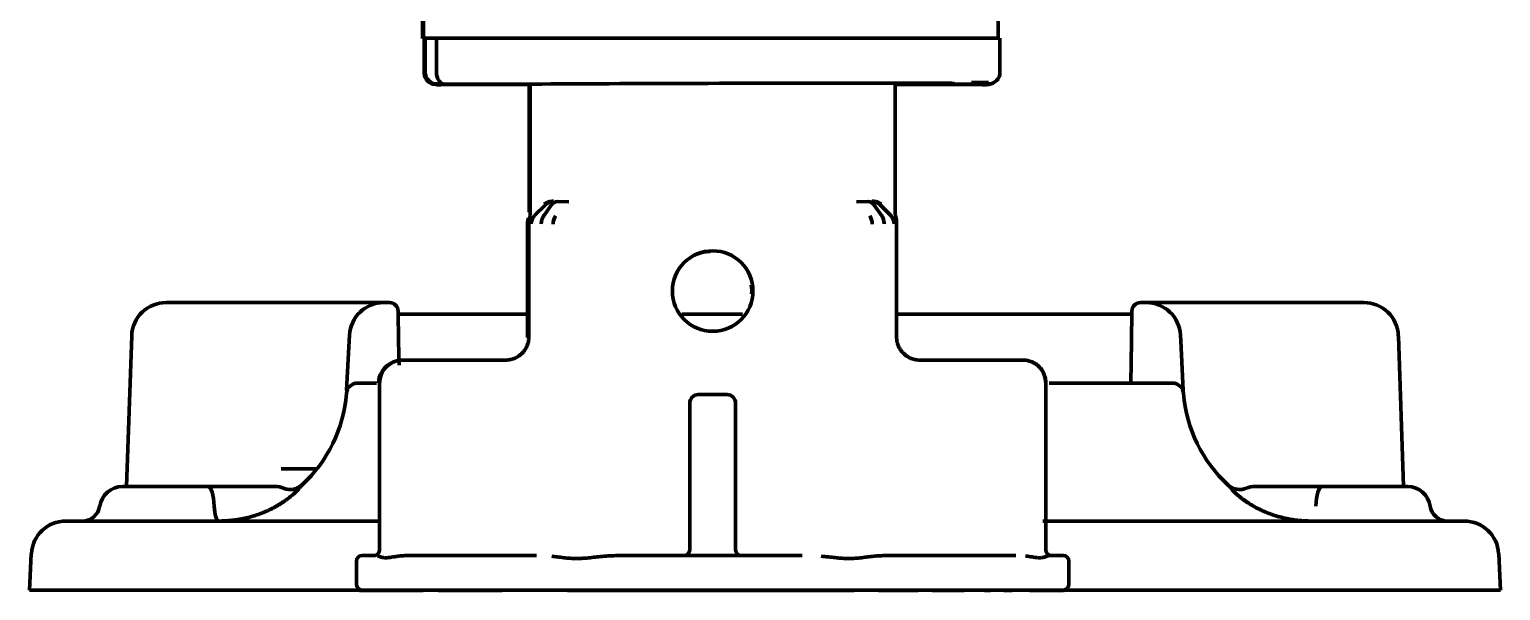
# Model space of a CAD drawing. Header units: inches. Extents: x -3022 to 7311, y 343 to 5680.
# Drawn here: x 7182.8 to 7310.8, y 2076.7 to 2125.5 of the extents above; entities that cross this region are included whole.
import ezdxf

# ---------------------------------------------------------------- set-up
doc = ezdxf.new("R2010")
doc.units = ezdxf.units.IN

msp = doc.modelspace()

# ---------------------------------------------------------------- linework, layer by layer
at = {"linetype": 'Continuous', "lineweight": 70}
for p, q in [((7217.07, 2255.29), (7217.07, 2124.79)), ((7216.97, 2202.3), (7216.97, 2124.74)), ((7267.07, 2201.22), (7267.07, 2124.79)), ((7217.22, 2124.74), (7216.97, 2124.74)), ((7218.87, 2124.79), (7217.07, 2124.79)), ((7217.12, 2121.75), (7217.12, 2124.74)), ((7217.22, 2121.8), (7217.22, 2124.79)), ((7218.18, 2124.79), (7218.18, 2121.79)), ((7218.18, 2124.79), (7218.18, 2121.79)), ((7265.27, 2124.79), (7218.87, 2124.79)), ((7267.07, 2124.79), (7265.27, 2124.79)), ((7267.22, 2124.79), (7267.07, 2124.79)), ((7267.22, 2121.94), (7267.22, 2124.79)), ((7267.22, 2121.94), (7267.22, 2121.8)), ((7218.56, 2120.74), (7218.79, 2120.74)), ((7218.66, 2120.79), (7218.89, 2120.79)), ((7226.35, 2120.74), (7218.79, 2120.74)), ((7226.35, 2120.74), (7218.79, 2120.74)), ((7227.37, 2120.79), (7218.89, 2120.79)), ((7227.37, 2120.79), (7218.89, 2120.79)), ((7226.25, 2120.74), (7226.25, 2109.66)), ((7226.35, 2120.79), (7226.35, 2109.71)), ((7258.1, 2109.71), (7258.1, 2120.88)), ((7265.56, 2120.79), (7258.1, 2120.79)), ((7265.56, 2120.79), (7258.1, 2120.79)), ((7265.46, 2120.74), (7258.1, 2120.74)), ((7265.46, 2120.74), (7258.1, 2120.74)), ((7265.46, 2120.74), (7265.69, 2120.74)), ((7265.56, 2120.79), (7265.79, 2120.79)), ((7227.67, 2110.29), (7226.73, 2109.35)), ((7228.18, 2110.27), (7227.52, 2109.33)), ((7228.68, 2110.57), (7229.72, 2110.55)), ((7254.73, 2110.55), (7255.77, 2110.57)), ((7256.26, 2110.27), (7256.93, 2109.33)), ((7256.78, 2110.29), (7257.72, 2109.35)), ((7226.12, 2098.74), (7226.12, 2108.8)), ((7226.22, 2098.79), (7226.22, 2108.85)), ((7227.52, 2109.33), (7227.52, 2109.33)), ((7256.93, 2109.33), (7256.93, 2109.33)), ((7258.22, 2098.79), (7258.22, 2108.85)), ((7194.67, 2101.79), (7200.17, 2101.79)), ((7200.17, 2101.79), (7207.62, 2101.79)), ((7207.62, 2101.79), (7213.62, 2101.79)), ((7213.62, 2101.79), (7214.07, 2101.79)), ((7214.07, 2101.79), (7214.1, 2101.79)), ((7279.48, 2101.79), (7279.45, 2101.79)), ((7279.48, 2101.79), (7279.93, 2101.79)), ((7279.93, 2101.79), (7285.92, 2101.79)), ((7285.92, 2101.79), (7293.38, 2101.79)), ((7293.38, 2101.79), (7298.88, 2101.79)), ((7214.85, 2101.05), (7214.9, 2098.42)), ((7226.12, 2100.79), (7214.86, 2100.79)), ((7244.82, 2100.79), (7239.55, 2100.79)), ((7278.69, 2100.79), (7258.22, 2100.79)), ((7278.65, 2098.42), (7278.7, 2101.05)), ((7191.67, 2098.9), (7191.22, 2085.79)), ((7210.37, 2094.16), (7210.6, 2098.45)), ((7210.6, 2098.45), (7210.63, 2098.95)), ((7214.9, 2098.42), (7214.93, 2096.34)), ((7278.59, 2094.79), (7278.65, 2098.42)), ((7282.92, 2098.95), (7282.95, 2098.45)), ((7282.95, 2098.45), (7283.17, 2094.16)), ((7302.33, 2085.79), (7301.88, 2098.9)), ((7224.22, 2096.79), (7215.24, 2096.79)), ((7269.21, 2096.79), (7260.22, 2096.79)), ((7212.96, 2094.79), (7211.35, 2094.79)), ((7213.24, 2094.79), (7213.24, 2080.29)), ((7271.21, 2094.79), (7271.21, 2080.29)), ((7282.2, 2094.79), (7271.51, 2094.79)), ((7240.22, 2093.04), (7240.22, 2080.29)), ((7243.47, 2093.79), (7240.97, 2093.79)), ((7244.22, 2080.29), (7244.22, 2093.04)), ((7206.77, 2087.34), (7204.67, 2087.34)), ((7207.8, 2087.34), (7206.77, 2087.34)), ((7190.87, 2085.79), (7198.33, 2085.79)), ((7302.68, 2085.79), (7295.22, 2085.79)), ((7213.14, 2082.79), (7185.94, 2082.79)), ((7307.61, 2082.79), (7270.94, 2082.79)), ((7182.77, 2076.79), (7182.94, 2079.95)), ((7211.22, 2079.29), (7211.22, 2077.29)), ((7211.72, 2079.79), (7212.88, 2079.79)), ((7215.86, 2079.79), (7226.89, 2079.79)), ((7234.43, 2079.79), (7240.45, 2079.79)), ((7241.32, 2079.79), (7243.12, 2079.79)), ((7244, 2079.79), (7250.02, 2079.79)), ((7257.56, 2079.79), (7268.59, 2079.79)), ((7272.72, 2079.79), (7271.57, 2079.79)), ((7273.22, 2077.29), (7273.22, 2079.29)), ((7310.77, 2076.79), (7310.61, 2079.95)), ((7182.77, 2076.79), (7211.63, 2076.79)), ((7217.03, 2076.74), (7211.62, 2076.74)), ((7272.72, 2076.79), (7211.72, 2076.79)), ((7223.91, 2076.74), (7218.34, 2076.74)), ((7254.52, 2076.74), (7229.59, 2076.74)), ((7260.11, 2076.74), (7256.66, 2076.74)), ((7264.11, 2076.74), (7261.33, 2076.74)), ((7266.39, 2076.74), (7265.86, 2076.74)), ((7268.28, 2076.74), (7267.54, 2076.74)), ((7272.62, 2076.74), (7269.79, 2076.74)), ((7272.84, 2076.79), (7310.77, 2076.79))]:
    msp.add_line(p, q, dxfattribs=at)
msp.add_circle((7242.22, 2102.79), 3.5, dxfattribs=at)
for centre, radius, start, end in [((7242.12, 2102.74), 3.5, 92.0362, 115.6444), ((7242.12, 2102.74), 3.5, 356.5294, 9.5962), ((7194.67, 2098.79), 3, 90, 178), ((7213.62, 2098.79), 3, 90, 177), ((7214.1, 2101.04), 0.75, 1, 90), ((7279.45, 2101.04), 0.75, 90, 179), ((7279.93, 2098.79), 3, 3, 90), ((7298.88, 2098.79), 3, 2, 90), ((7211.35, 2093.79), 1, 90, 175.5883), ((7282.2, 2093.79), 1, 4.4117, 90), ((7198.39, 2094.79), 12, 312.3399, 355.5883), ((7240.97, 2093.04), 0.75, 90, 180), ((7243.47, 2093.04), 0.75, 0, 90), ((7295.16, 2094.79), 12, 184.4117, 227.6601), ((7190.87, 2083.79), 2, 90, 171.7868), ((7302.68, 2083.79), 2, 8.2132, 90), ((7187.4, 2084.29), 1.5, 270, 351.7868), ((7306.14, 2084.29), 1.5, 188.2132, 270), ((7185.94, 2079.79), 3, 90, 177), ((7307.61, 2079.79), 3, 3, 90), ((7239.72, 2080.29), 0.5, 270, 360), ((7244.72, 2080.29), 0.5, 180, 270), ((7211.72, 2079.29), 0.5, 90, 180), ((7272.72, 2079.29), 0.5, 0, 90), ((7211.72, 2077.29), 0.5, 180, 270), ((7211.62, 2077.24), 0.5, 244.1573, 270), ((7272.62, 2077.24), 0.5, 270, 295.8427), ((7272.72, 2077.29), 0.5, 270, 0)]:
    msp.add_arc(centre, radius, start, end, dxfattribs=at)
for centre, major_axis, ratio, start_param, end_param in [((7218.12, 2121.75), (-1, 0), 0.999995, 0, 1.567711), ((7218.22, 2121.8), (-1, 0), 0.999995, 0, 1.567711), ((7218.89, 2121.79), (0, 1), 0.707107, 1.570796, 3.141593), ((7218.89, 2121.79), (0, 1), 0.707107, 1.570796, 3.141593), ((7266.22, 2121.8), (-1, 0), 0.999995, 1.573882, 3.141593), ((7219.62, 2120.74), (-1.5, 0), 0.003085, 0.00001, 0.785408), ((7219.72, 2120.79), (-1.5, 0), 0.003085, 0.00001, 0.785408), ((7218.79, 2121.74), (0, 1), 0.707107, 2.817591, 3.141593), ((7218.79, 2121.74), (0, 1), 0.707107, 2.817591, 3.141593), ((7242.22, 2120.79), (21, 0.06), 0.003085, 5.569494, 8.63937), ((7242.12, 2120.74), (21, 0.06), 0.003085, 5.569494, 6.491284), ((7264.73, 2120.93), (1.5, 0), 0.003085, 6.283176, 7.853972), ((7264.63, 2120.74), (1.5, 0), 0.003085, 5.497778, 6.283176), ((7264.73, 2120.79), (1.5, 0), 0.003085, 5.497778, 6.283176), ((7266.12, 2121.75), (-1, 0), 0.999995, 1.573882, 2.090393), ((7228.37, 2109.58), (-0.707, -0.707), 0.999695, 3.927142, 4.71239), ((7228.02, 2108.63), (-0.017, -1), 0.707053, 3.945502, 4.724738), ((7229.05, 2108.61), (-0.01, -1), 0.707088, 3.940402, 4.719667), ((7255.4, 2108.61), (0.01, -1), 0.707088, 1.563519, 2.342782), ((7256.43, 2108.63), (0.017, -1), 0.707053, 1.558447, 2.337683), ((7257.01, 2108.64), (0.508, -0.861), 0.999795, 1.037568, 1.82282), ((7215.24, 2094.79), (1.41, 1.41), 0.999695, 0.78555, 2.356042), ((7269.21, 2094.79), (-1.41, 1.41), 0.999695, 3.927143, 5.497635), ((7215.14, 2094.74), (1.41, 1.41), 0.999695, 1.370313, 2.330252), ((7198.33, 2083.79), (0, -2), 0.263465, 1.714146, 3.141593), ((7204.14, 2083.79), (0, -2), 1, 2.752772, 3.14159), ((7289.41, 2083.79), (0, 2), 1, 0, 0.388814), ((7295.22, 2083.79), (0, -2), 0.263455, 3.141593, 4.569043), ((7199.24, 2084.29), (0, 1.5), 0.263454, 1.714404, 3.141591), ((7212.74, 2080.29), (0, -0.5), 0.999848, 0, 1.570796), ((7212.74, 2080.29), (0, 0.5), 0.999848, 3.141593, 4.712389), ((7271.71, 2080.29), (0, -0.5), 0.999848, 4.712389, 6.283185)]:
    msp.add_ellipse(centre, major_axis=major_axis, ratio=ratio, start_param=start_param, end_param=end_param, dxfattribs=at)
for points, knots in [([(7226.27, 2109.14), (7226.29, 2109.23), (7226.31, 2109.32), (7226.34, 2109.47), (7226.34, 2109.54), (7226.35, 2109.63), (7226.35, 2109.66), (7226.35, 2109.68), (7226.35, 2109.69), (7226.35, 2109.7), (7226.35, 2109.7), (7226.35, 2109.71)], [0, 0, 0, 0, 0.5, 0.5, 0.75, 0.875, 0.9375, 0.9375, 0.96875, 0.96875, 1, 1, 1, 1]), ([(7228.36, 2110.6), (7228.28, 2110.6), (7228.21, 2110.6), (7228.06, 2110.58), (7228, 2110.56), (7227.9, 2110.53), (7227.87, 2110.52), (7227.81, 2110.5), (7227.78, 2110.48), (7227.73, 2110.45), (7227.7, 2110.44), (7227.65, 2110.4), (7227.62, 2110.38), (7227.59, 2110.36)], [0, 0, 0, 0, 0.25, 0.25, 0.5, 0.5, 0.625, 0.625, 0.75, 0.75, 0.875, 0.875, 1, 1, 1, 1]), ([(7228.18, 2110.27), (7228.22, 2110.32), (7228.25, 2110.36), (7228.3, 2110.41), (7228.31, 2110.42), (7228.33, 2110.43), (7228.34, 2110.44), (7228.37, 2110.46), (7228.39, 2110.48), (7228.46, 2110.52), (7228.5, 2110.53), (7228.56, 2110.55), (7228.57, 2110.56), (7228.59, 2110.56), (7228.59, 2110.56), (7228.59, 2110.56), (7228.6, 2110.56), (7228.61, 2110.56), (7228.64, 2110.57), (7228.66, 2110.57), (7228.68, 2110.57)], [0, 0, 0, 0, 0.25, 0.25, 0.3125, 0.3125, 0.375, 0.375, 0.5, 0.5, 0.75, 0.75, 0.8125, 0.828125, 0.828125, 0.84375, 0.84375, 0.875, 0.875, 1, 1, 1, 1]), ([(7256.26, 2110.27), (7256.23, 2110.32), (7256.19, 2110.36), (7256.14, 2110.41), (7256.12, 2110.43), (7256.09, 2110.46), (7256.08, 2110.46), (7256.06, 2110.48), (7256.04, 2110.48), (7255.99, 2110.52), (7255.95, 2110.53), (7255.89, 2110.55), (7255.88, 2110.56), (7255.86, 2110.56), (7255.86, 2110.56), (7255.85, 2110.56), (7255.85, 2110.56), (7255.84, 2110.56), (7255.81, 2110.57), (7255.79, 2110.57), (7255.77, 2110.57)], [0, 0, 0, 0, 0.25, 0.25, 0.375, 0.375, 0.4375, 0.4375, 0.5, 0.5, 0.75, 0.75, 0.8125, 0.828125, 0.828125, 0.84375, 0.84375, 0.875, 0.875, 1, 1, 1, 1]), ([(7256.78, 2110.29), (7256.73, 2110.34), (7256.63, 2110.42), (7256.52, 2110.48), (7256.4, 2110.53), (7256.33, 2110.55), (7256.25, 2110.57), (7256.23, 2110.57), (7256.2, 2110.57), (7256.19, 2110.58), (7256.18, 2110.58), (7256.14, 2110.58), (7256.11, 2110.58), (7256.07, 2110.58)], [0, 0, 0, 0, 0.25, 0.5, 0.5, 0.75, 0.75, 0.8125, 0.84375, 0.84375, 0.875, 0.875, 1, 1, 1, 1]), ([(7256.85, 2110.36), (7256.8, 2110.4), (7256.75, 2110.44), (7256.64, 2110.5), (7256.58, 2110.52), (7256.45, 2110.56), (7256.38, 2110.58), (7256.24, 2110.6), (7256.17, 2110.6), (7256.09, 2110.6)], [0, 0, 0, 0, 0.25, 0.25, 0.5, 0.5, 0.75, 0.75, 1, 1, 1, 1]), ([(7258.18, 2109.14), (7258.15, 2109.23), (7258.13, 2109.32), (7258.11, 2109.47), (7258.11, 2109.54), (7258.1, 2109.63), (7258.1, 2109.66), (7258.1, 2109.68), (7258.1, 2109.69), (7258.1, 2109.7), (7258.1, 2109.7), (7258.1, 2109.71)], [0, 0, 0, 0, 0.5, 0.5, 0.75, 0.875, 0.9375, 0.9375, 0.96875, 0.96875, 1, 1, 1, 1]), ([(7226.17, 2109.09), (7226.17, 2109.09), (7226.17, 2109.09), (7226.16, 2109.06), (7226.15, 2109.02), (7226.13, 2108.95), (7226.13, 2108.87), (7226.12, 2108.83), (7226.12, 2108.8)], [0, 0, 0, 0, 0.000031, 0.000031, 0.250024, 0.500016, 0.750008, 1, 1, 1, 1]), ([(7226.27, 2109.14), (7226.27, 2109.14), (7226.27, 2109.14), (7226.26, 2109.11), (7226.25, 2109.07), (7226.23, 2109), (7226.23, 2108.92), (7226.22, 2108.88), (7226.22, 2108.85)], [0, 0, 0, 0, 0.000031, 0.000031, 0.250024, 0.500016, 0.750008, 1, 1, 1, 1]), ([(7226.73, 2109.35), (7226.68, 2109.3), (7226.64, 2109.25), (7226.57, 2109.14), (7226.53, 2109.08), (7226.48, 2108.96), (7226.47, 2108.9), (7226.44, 2108.77), (7226.43, 2108.71), (7226.43, 2108.64)], [0, 0, 0, 0, 0.25, 0.25, 0.5, 0.5, 0.75, 0.75, 1, 1, 1, 1]), ([(7228.55, 2109.31), (7228.55, 2109.31), (7228.55, 2109.31), (7228.54, 2109.29), (7228.5, 2109.24), (7228.46, 2109.16), (7228.43, 2109.08), (7228.4, 2108.99), (7228.37, 2108.9), (7228.36, 2108.8), (7228.35, 2108.71), (7228.34, 2108.64), (7228.34, 2108.61)], [0, 0, 0, 0, 0.00004, 0.00004, 0.125035, 0.25003, 0.375025, 0.50002, 0.625015, 0.75001, 0.875005, 1, 1, 1, 1]), ([(7255.9, 2109.31), (7255.9, 2109.31), (7255.9, 2109.31), (7255.91, 2109.29), (7255.94, 2109.24), (7255.98, 2109.16), (7256.02, 2109.08), (7256.05, 2108.99), (7256.07, 2108.9), (7256.09, 2108.8), (7256.1, 2108.71), (7256.1, 2108.64), (7256.1, 2108.61)], [0, 0, 0, 0, 0.000028, 0.000028, 0.125025, 0.250021, 0.375018, 0.500014, 0.625011, 0.750007, 0.875004, 1, 1, 1, 1]), ([(7257.72, 2109.35), (7257.77, 2109.3), (7257.81, 2109.25), (7257.86, 2109.17), (7257.88, 2109.14), (7257.91, 2109.08), (7257.93, 2109.05), (7257.96, 2108.96), (7257.98, 2108.9), (7258, 2108.81), (7258.01, 2108.77), (7258.01, 2108.73), (7258.01, 2108.72), (7258.01, 2108.71), (7258.01, 2108.7), (7258.01, 2108.67), (7258.01, 2108.66), (7258.01, 2108.64)], [0, 0, 0, 0, 0.25, 0.25, 0.375, 0.375, 0.5, 0.5, 0.75, 0.75, 0.875, 0.875, 0.90625, 0.90625, 0.9375, 0.9375, 1, 1, 1, 1]), ([(7258.18, 2109.14), (7258.18, 2109.14), (7258.18, 2109.14), (7258.19, 2109.11), (7258.2, 2109.07), (7258.21, 2109), (7258.22, 2108.92), (7258.22, 2108.88), (7258.22, 2108.85)], [0, 0, 0, 0, 0.000031, 0.000031, 0.250024, 0.500016, 0.750008, 1, 1, 1, 1]), ([(7213.24, 2094.79), (7213.24, 2094.81), (7213.24, 2094.82), (7213.24, 2094.86), (7213.24, 2094.87), (7213.24, 2094.92), (7213.24, 2094.96), (7213.25, 2095.05), (7213.27, 2095.18), (7213.31, 2095.31), (7213.33, 2095.4), (7213.34, 2095.43), (7213.37, 2095.5), (7213.38, 2095.53), (7213.44, 2095.68), (7213.5, 2095.79), (7213.61, 2095.96), (7213.65, 2096.01), (7213.71, 2096.08), (7213.73, 2096.11), (7213.78, 2096.16), (7213.8, 2096.18), (7213.92, 2096.3), (7214.02, 2096.38), (7214.15, 2096.47), (7214.18, 2096.49), (7214.22, 2096.51), (7214.24, 2096.52), (7214.27, 2096.54), (7214.34, 2096.58), (7214.41, 2096.61), (7214.59, 2096.69), (7214.72, 2096.73), (7214.88, 2096.76), (7214.91, 2096.77), (7214.98, 2096.77), (7215.01, 2096.78), (7215.11, 2096.79), (7215.17, 2096.79), (7215.24, 2096.79)], [0, 0, 0, 0, 0.015625, 0.015625, 0.03125, 0.03125, 0.0625, 0.0625, 0.125, 0.1875, 0.1875, 0.21875, 0.21875, 0.25, 0.25, 0.375, 0.375, 0.4375, 0.4375, 0.46875, 0.46875, 0.5, 0.5, 0.625, 0.625, 0.65625, 0.65625, 0.671875, 0.671875, 0.6875, 0.75, 0.75, 0.875, 0.875, 0.90625, 0.90625, 0.9375, 0.9375, 1, 1, 1, 1]), ([(7271.21, 2094.79), (7271.21, 2094.81), (7271.21, 2094.82), (7271.21, 2094.86), (7271.21, 2094.87), (7271.21, 2094.92), (7271.2, 2094.96), (7271.19, 2095.05), (7271.17, 2095.18), (7271.14, 2095.31), (7271.11, 2095.4), (7271.1, 2095.43), (7271.08, 2095.5), (7271.07, 2095.53), (7271.01, 2095.68), (7270.95, 2095.79), (7270.84, 2095.96), (7270.8, 2096.01), (7270.74, 2096.08), (7270.71, 2096.11), (7270.67, 2096.16), (7270.65, 2096.18), (7270.53, 2096.3), (7270.43, 2096.38), (7270.3, 2096.47), (7270.27, 2096.49), (7270.23, 2096.51), (7270.21, 2096.52), (7270.18, 2096.54), (7270.11, 2096.58), (7270.04, 2096.61), (7269.86, 2096.69), (7269.73, 2096.73), (7269.57, 2096.76), (7269.54, 2096.77), (7269.47, 2096.77), (7269.44, 2096.78), (7269.34, 2096.79), (7269.28, 2096.79), (7269.21, 2096.79)], [0, 0, 0, 0, 0.015625, 0.015625, 0.03125, 0.03125, 0.0625, 0.0625, 0.125, 0.1875, 0.1875, 0.21875, 0.21875, 0.25, 0.25, 0.375, 0.375, 0.4375, 0.4375, 0.46875, 0.46875, 0.5, 0.5, 0.625, 0.625, 0.65625, 0.65625, 0.671875, 0.671875, 0.6875, 0.75, 0.75, 0.875, 0.875, 0.90625, 0.90625, 0.9375, 0.9375, 1, 1, 1, 1]), ([(7202.55, 2085.79), (7202.22, 2085.79), (7201.89, 2085.79), (7201.39, 2085.79), (7201.23, 2085.79), (7200.89, 2085.79), (7200.72, 2085.79), (7200.37, 2085.79), (7200.19, 2085.79), (7199.93, 2085.79), (7199.84, 2085.79), (7199.66, 2085.79), (7199.56, 2085.79), (7199.29, 2085.79), (7199.1, 2085.79), (7198.72, 2085.79), (7198.53, 2085.79), (7198.33, 2085.79)], [0, 0, 0, 0, 0.25, 0.25, 0.375, 0.375, 0.5, 0.5, 0.625, 0.625, 0.6875, 0.6875, 0.75, 0.75, 0.875, 0.875, 1, 1, 1, 1]), ([(7204.14, 2085.79), (7204.14, 2085.79), (7204.13, 2085.79), (7204.09, 2085.79), (7204.07, 2085.79), (7204.01, 2085.79), (7203.96, 2085.79), (7203.89, 2085.79), (7203.86, 2085.79), (7203.82, 2085.79), (7203.81, 2085.79), (7203.77, 2085.79), (7203.76, 2085.79), (7203.68, 2085.79), (7203.6, 2085.79), (7203.44, 2085.79), (7203.35, 2085.79), (7203.22, 2085.79), (7203.2, 2085.79), (7203.14, 2085.79), (7203.12, 2085.79), (7203.04, 2085.79), (7202.98, 2085.79), (7202.81, 2085.79), (7202.68, 2085.79), (7202.55, 2085.79)], [0, 0, 0, 0, 0.120168, 0.120168, 0.245859, 0.245859, 0.371549, 0.371549, 0.434394, 0.434394, 0.465816, 0.465816, 0.497239, 0.497239, 0.622929, 0.622929, 0.74862, 0.74862, 0.780042, 0.780042, 0.811465, 0.811465, 0.87431, 0.87431, 1, 1, 1, 1]), ([(7204.99, 2084.54), (7204.99, 2084.54), (7205.01, 2084.55), (7205.03, 2084.57), (7205.05, 2084.58), (7205.07, 2084.6), (7205.09, 2084.61), (7205.12, 2084.63), (7205.14, 2084.64), (7205.16, 2084.66), (7205.18, 2084.67), (7205.2, 2084.69), (7205.22, 2084.7), (7205.24, 2084.72), (7205.26, 2084.73), (7205.28, 2084.75), (7205.3, 2084.76), (7205.32, 2084.78), (7205.34, 2084.79), (7205.36, 2084.81), (7205.38, 2084.82), (7205.4, 2084.84), (7205.42, 2084.85), (7205.43, 2084.87), (7205.45, 2084.88), (7205.47, 2084.9), (7205.49, 2084.92), (7205.51, 2084.93), (7205.53, 2084.95), (7205.54, 2084.96), (7205.56, 2084.97), (7205.58, 2084.99), (7205.6, 2085), (7205.61, 2085.02), (7205.63, 2085.03), (7205.65, 2085.05), (7205.71, 2085.1), (7205.81, 2085.19), (7205.93, 2085.31), (7206.03, 2085.41), (7206.13, 2085.51), (7206.22, 2085.6), (7206.29, 2085.69), (7206.35, 2085.76), (7206.38, 2085.8), (7206.4, 2085.82), (7206.41, 2085.84), (7206.42, 2085.85), (7206.43, 2085.86), (7206.44, 2085.87), (7206.44, 2085.88), (7206.45, 2085.89), (7206.45, 2085.9), (7206.46, 2085.9), (7206.46, 2085.91), (7206.47, 2085.91), (7206.47, 2085.92), (7206.47, 2085.92), (7206.47, 2085.92), (7206.47, 2085.92), (7206.47, 2085.92), (7206.47, 2085.92)], [0, 0, 0, 0, 0.005981, 0.011979, 0.017993, 0.024024, 0.030072, 0.036136, 0.042216, 0.048312, 0.054424, 0.060552, 0.066696, 0.072855, 0.07903, 0.085221, 0.091427, 0.097648, 0.103885, 0.110137, 0.116404, 0.122686, 0.128984, 0.135296, 0.141623, 0.147964, 0.154321, 0.160692, 0.167078, 0.173478, 0.179893, 0.186322, 0.192766, 0.199223, 0.205695, 0.212182, 0.218682, 0.277307, 0.334296, 0.389687, 0.443531, 0.513013, 0.578894, 0.641314, 0.700366, 0.720227, 0.739948, 0.759533, 0.778983, 0.798302, 0.817491, 0.83655, 0.855481, 0.874285, 0.892964, 0.911522, 0.92996, 0.94828, 0.966483, 0.984571, 1, 1, 1, 1]), ([(7287.07, 2085.92), (7287.13, 2085.87), (7287.19, 2085.83), (7287.31, 2085.74), (7287.38, 2085.71), (7287.51, 2085.64), (7287.58, 2085.62), (7287.72, 2085.57), (7287.79, 2085.56), (7287.93, 2085.54), (7288.01, 2085.53), (7288.15, 2085.53), (7288.21, 2085.53), (7288.35, 2085.55), (7288.41, 2085.57), (7288.54, 2085.6), (7288.6, 2085.62), (7288.65, 2085.64)], [0, 0, 0, 0, 0.125, 0.125, 0.25, 0.25, 0.375, 0.375, 0.5, 0.5, 0.625, 0.625, 0.75, 0.75, 0.875, 0.875, 1, 1, 1, 1]), ([(7287.07, 2085.92), (7287.08, 2085.92), (7287.08, 2085.92), (7287.08, 2085.92), (7287.08, 2085.92), (7287.08, 2085.92), (7287.08, 2085.92), (7287.08, 2085.91), (7287.08, 2085.91), (7287.08, 2085.91), (7287.09, 2085.91), (7287.09, 2085.91), (7287.09, 2085.9), (7287.09, 2085.9), (7287.09, 2085.9), (7287.1, 2085.89), (7287.11, 2085.88), (7287.12, 2085.86), (7287.14, 2085.83), (7287.17, 2085.8), (7287.2, 2085.76), (7287.26, 2085.69), (7287.33, 2085.6), (7287.42, 2085.51), (7287.51, 2085.41), (7287.62, 2085.31), (7287.74, 2085.19), (7287.84, 2085.1), (7287.92, 2085.03), (7287.95, 2085), (7287.99, 2084.97), (7288.03, 2084.94), (7288.06, 2084.91), (7288.1, 2084.88), (7288.14, 2084.85), (7288.18, 2084.82), (7288.22, 2084.79), (7288.26, 2084.75), (7288.3, 2084.72), (7288.34, 2084.69), (7288.39, 2084.66), (7288.43, 2084.63), (7288.47, 2084.6), (7288.52, 2084.57), (7288.55, 2084.55), (7288.56, 2084.54)], [0, 0, 0, 0, 0.029105, 0.038847, 0.048609, 0.058391, 0.068194, 0.078018, 0.087864, 0.09773, 0.107619, 0.117529, 0.127462, 0.137417, 0.147396, 0.157398, 0.192275, 0.227923, 0.264352, 0.301579, 0.36045, 0.422688, 0.488383, 0.557676, 0.611378, 0.666619, 0.723453, 0.781915, 0.795247, 0.808519, 0.821731, 0.834881, 0.84797, 0.860996, 0.87396, 0.886861, 0.899697, 0.912469, 0.925176, 0.937816, 0.95039, 0.962897, 0.975334, 0.987703, 1, 1, 1, 1]), ([(7291, 2085.79), (7290.96, 2085.79), (7290.93, 2085.79), (7290.87, 2085.79), (7290.77, 2085.79), (7290.69, 2085.79), (7290.51, 2085.79), (7290.41, 2085.79), (7290.26, 2085.79), (7290.21, 2085.79), (7290.14, 2085.79), (7290.12, 2085.79), (7290.07, 2085.79), (7289.97, 2085.79), (7289.87, 2085.79), (7289.77, 2085.79), (7289.74, 2085.79), (7289.7, 2085.79), (7289.69, 2085.79), (7289.66, 2085.79), (7289.65, 2085.79), (7289.58, 2085.79), (7289.54, 2085.79), (7289.48, 2085.79), (7289.45, 2085.79), (7289.42, 2085.79), (7289.41, 2085.79), (7289.41, 2085.79)], [0, 0, 0, 0, 0.031409, 0.031409, 0.062818, 0.125636, 0.125636, 0.251273, 0.251273, 0.314091, 0.314091, 0.3455, 0.3455, 0.376909, 0.502546, 0.502546, 0.565364, 0.565364, 0.596773, 0.596773, 0.628182, 0.628182, 0.753819, 0.753819, 0.879455, 0.879455, 1, 1, 1, 1]), ([(7295.22, 2085.79), (7295.02, 2085.79), (7294.83, 2085.79), (7294.54, 2085.79), (7294.45, 2085.79), (7294.26, 2085.79), (7294.17, 2085.79), (7293.71, 2085.79), (7293.35, 2085.79), (7292.92, 2085.79), (7292.83, 2085.79), (7292.66, 2085.79), (7292.58, 2085.79), (7292.32, 2085.79), (7292.15, 2085.79), (7291.66, 2085.79), (7291.33, 2085.79), (7291, 2085.79)], [0, 0, 0, 0, 0.125, 0.125, 0.1875, 0.1875, 0.25, 0.25, 0.5, 0.5, 0.5625, 0.5625, 0.625, 0.625, 0.75, 0.75, 1, 1, 1, 1]), ([(7199.24, 2082.79), (7199.26, 2082.79), (7199.29, 2082.79), (7199.33, 2082.79), (7199.37, 2082.79), (7199.42, 2082.79), (7199.46, 2082.79), (7199.5, 2082.79), (7199.55, 2082.8), (7199.59, 2082.8), (7199.64, 2082.8), (7199.68, 2082.8), (7199.72, 2082.8), (7199.77, 2082.8), (7199.81, 2082.81), (7199.85, 2082.81), (7199.9, 2082.81), (7199.94, 2082.81), (7199.98, 2082.82), (7200.03, 2082.82), (7200.07, 2082.82), (7200.12, 2082.83), (7200.16, 2082.83), (7200.2, 2082.83), (7200.25, 2082.84), (7200.29, 2082.84), (7200.33, 2082.85), (7200.38, 2082.85), (7200.42, 2082.85), (7200.46, 2082.86), (7200.51, 2082.86), (7200.55, 2082.87), (7200.59, 2082.87), (7200.63, 2082.88), (7200.68, 2082.89), (7200.72, 2082.89), (7200.76, 2082.9), (7200.81, 2082.9), (7200.85, 2082.91), (7200.89, 2082.92), (7200.93, 2082.92), (7200.98, 2082.93), (7201.02, 2082.94), (7201.06, 2082.94), (7201.1, 2082.95), (7201.15, 2082.96), (7201.19, 2082.97), (7201.23, 2082.97), (7201.27, 2082.98), (7201.32, 2082.99), (7201.36, 2083), (7201.4, 2083.01), (7201.44, 2083.02), (7201.48, 2083.03), (7201.53, 2083.03), (7201.57, 2083.04), (7201.61, 2083.05), (7201.65, 2083.06), (7201.69, 2083.07), (7201.73, 2083.08), (7201.77, 2083.09), (7201.82, 2083.1), (7201.86, 2083.11), (7201.9, 2083.12), (7201.94, 2083.13), (7201.98, 2083.15), (7202.02, 2083.16), (7202.06, 2083.17), (7202.1, 2083.18), (7202.14, 2083.19), (7202.18, 2083.2), (7202.22, 2083.21), (7202.26, 2083.23), (7202.3, 2083.24), (7202.34, 2083.25), (7202.38, 2083.26), (7202.44, 2083.28), (7202.5, 2083.3), (7202.58, 2083.33), (7202.66, 2083.35), (7202.74, 2083.38), (7202.81, 2083.41), (7202.89, 2083.44), (7202.97, 2083.47), (7203.04, 2083.5), (7203.12, 2083.53), (7203.2, 2083.56), (7203.27, 2083.59), (7203.35, 2083.62), (7203.42, 2083.66), (7203.5, 2083.69), (7203.58, 2083.72), (7203.65, 2083.76), (7203.72, 2083.8), (7203.8, 2083.83), (7203.87, 2083.87), (7203.94, 2083.91), (7204.02, 2083.94), (7204.09, 2083.98), (7204.16, 2084.02), (7204.23, 2084.06), (7204.3, 2084.1), (7204.37, 2084.14), (7204.44, 2084.19), (7204.51, 2084.23), (7204.58, 2084.27), (7204.65, 2084.31), (7204.72, 2084.36), (7204.79, 2084.4), (7204.86, 2084.45), (7204.92, 2084.49), (7204.97, 2084.52), (7204.99, 2084.54)], [0, 0, 0, 0, 0.006366, 0.012739, 0.019119, 0.025506, 0.031899, 0.0383, 0.044708, 0.051122, 0.057542, 0.06397, 0.070404, 0.076844, 0.083291, 0.089744, 0.096204, 0.10267, 0.109142, 0.115621, 0.122106, 0.128598, 0.135096, 0.1416, 0.14811, 0.154627, 0.16115, 0.167679, 0.174215, 0.180756, 0.187304, 0.193857, 0.200417, 0.206983, 0.213555, 0.220133, 0.226717, 0.233307, 0.239902, 0.246504, 0.253112, 0.259725, 0.266344, 0.272969, 0.2796, 0.286236, 0.292878, 0.299525, 0.306178, 0.312837, 0.319501, 0.326171, 0.332846, 0.339527, 0.346213, 0.352904, 0.359602, 0.366304, 0.373012, 0.379725, 0.386443, 0.393167, 0.399896, 0.40663, 0.413369, 0.420114, 0.426863, 0.433618, 0.440378, 0.447143, 0.453913, 0.460688, 0.467469, 0.474254, 0.481044, 0.487839, 0.494639, 0.508034, 0.521492, 0.535014, 0.5486, 0.562249, 0.575962, 0.589737, 0.603575, 0.617475, 0.631436, 0.64546, 0.659546, 0.673693, 0.687901, 0.70217, 0.7165, 0.73089, 0.74534, 0.75985, 0.774421, 0.78905, 0.80374, 0.818488, 0.833295, 0.84816, 0.863085, 0.878067, 0.893108, 0.908207, 0.923363, 0.938576, 0.953847, 0.969175, 0.984559, 1, 1, 1, 1]), ([(7288.56, 2084.54), (7288.57, 2084.53), (7288.59, 2084.51), (7288.63, 2084.49), (7288.66, 2084.47), (7288.7, 2084.44), (7288.73, 2084.42), (7288.76, 2084.4), (7288.8, 2084.38), (7288.83, 2084.35), (7288.87, 2084.33), (7288.9, 2084.31), (7288.94, 2084.29), (7288.97, 2084.26), (7289.01, 2084.24), (7289.04, 2084.22), (7289.08, 2084.2), (7289.12, 2084.18), (7289.15, 2084.16), (7289.19, 2084.14), (7289.22, 2084.11), (7289.26, 2084.09), (7289.3, 2084.07), (7289.33, 2084.05), (7289.37, 2084.03), (7289.41, 2084.01), (7289.44, 2083.99), (7289.48, 2083.97), (7289.52, 2083.95), (7289.55, 2083.93), (7289.59, 2083.91), (7289.63, 2083.89), (7289.67, 2083.87), (7289.7, 2083.86), (7289.74, 2083.84), (7289.78, 2083.82), (7289.82, 2083.8), (7289.85, 2083.78), (7289.89, 2083.76), (7289.93, 2083.74), (7289.97, 2083.73), (7290.01, 2083.71), (7290.04, 2083.69), (7290.08, 2083.67), (7290.12, 2083.66), (7290.16, 2083.64), (7290.2, 2083.62), (7290.24, 2083.61), (7290.28, 2083.59), (7290.31, 2083.57), (7290.35, 2083.56), (7290.39, 2083.54), (7290.43, 2083.52), (7290.47, 2083.51), (7290.51, 2083.49), (7290.55, 2083.48), (7290.59, 2083.46), (7290.63, 2083.45), (7290.67, 2083.43), (7290.71, 2083.42), (7290.75, 2083.4), (7290.79, 2083.39), (7290.83, 2083.38), (7290.86, 2083.36), (7290.9, 2083.35), (7290.94, 2083.33), (7290.98, 2083.32), (7291.13, 2083.27), (7291.39, 2083.19), (7291.76, 2083.09), (7292.14, 2083.01), (7292.42, 2082.95), (7292.61, 2082.92), (7292.7, 2082.91), (7292.78, 2082.9), (7292.87, 2082.89), (7292.96, 2082.87), (7293.05, 2082.86), (7293.14, 2082.85), (7293.23, 2082.84), (7293.31, 2082.84), (7293.4, 2082.83), (7293.49, 2082.82), (7293.58, 2082.82), (7293.67, 2082.81), (7293.76, 2082.8), (7293.85, 2082.8), (7293.94, 2082.8), (7294.03, 2082.79), (7294.12, 2082.79), (7294.21, 2082.79), (7294.28, 2082.79), (7294.31, 2082.79)], [0, 0, 0, 0, 0.007905, 0.015796, 0.023671, 0.031531, 0.039376, 0.047206, 0.055021, 0.06282, 0.070604, 0.078373, 0.086127, 0.093865, 0.101588, 0.109296, 0.116988, 0.124665, 0.132326, 0.139972, 0.147602, 0.155217, 0.162816, 0.170399, 0.177967, 0.185518, 0.193055, 0.200575, 0.20808, 0.215569, 0.223043, 0.2305, 0.237942, 0.245367, 0.252777, 0.26017, 0.267548, 0.27491, 0.282255, 0.289584, 0.296897, 0.304194, 0.311475, 0.31874, 0.325988, 0.333221, 0.340437, 0.347636, 0.354819, 0.361986, 0.369136, 0.37627, 0.383387, 0.390488, 0.397572, 0.404639, 0.41169, 0.418724, 0.425741, 0.432742, 0.439726, 0.446693, 0.453644, 0.460577, 0.467494, 0.474394, 0.481276, 0.488142, 0.550495, 0.612099, 0.672931, 0.732973, 0.746426, 0.759869, 0.773302, 0.786725, 0.800139, 0.813542, 0.826934, 0.840316, 0.853687, 0.867047, 0.880396, 0.893734, 0.907061, 0.920376, 0.93368, 0.946971, 0.960249, 0.973514, 0.986764, 1, 1, 1, 1]), ([(7214.99, 2079.75), (7214.87, 2079.73), (7214.76, 2079.72), (7214.54, 2079.68), (7214.43, 2079.67), (7214.23, 2079.64), (7214.13, 2079.62), (7214, 2079.61), (7213.95, 2079.6), (7213.87, 2079.6), (7213.83, 2079.6), (7213.75, 2079.6), (7213.71, 2079.6), (7213.64, 2079.6), (7213.6, 2079.61), (7213.5, 2079.62), (7213.43, 2079.64), (7213.35, 2079.66), (7213.32, 2079.67), (7213.27, 2079.68), (7213.25, 2079.69), (7213.18, 2079.72), (7213.14, 2079.73), (7213.1, 2079.75)], [0, 0, 0, 0, 0.125, 0.125, 0.25, 0.25, 0.375, 0.375, 0.4375, 0.4375, 0.5, 0.5, 0.5625, 0.5625, 0.625, 0.625, 0.75, 0.75, 0.8125, 0.8125, 0.875, 0.875, 1, 1, 1, 1]), ([(7215.86, 2079.79), (7215.71, 2079.79), (7215.57, 2079.79), (7215.35, 2079.78), (7215.28, 2079.77), (7215.14, 2079.76), (7215.07, 2079.76), (7214.99, 2079.75)], [0, 0, 0, 0, 0.5, 0.5, 0.75, 0.75, 1, 1, 1, 1]), ([(7232.78, 2079.73), (7232.57, 2079.71), (7232.37, 2079.69), (7231.96, 2079.65), (7231.76, 2079.62), (7231.36, 2079.58), (7231.17, 2079.56), (7230.92, 2079.55), (7230.87, 2079.54), (7230.77, 2079.54), (7230.72, 2079.54), (7230.58, 2079.53), (7230.48, 2079.53), (7230.29, 2079.53), (7230.19, 2079.53), (7230, 2079.54), (7229.91, 2079.54), (7229.63, 2079.56), (7229.44, 2079.58), (7229.17, 2079.61), (7229.08, 2079.62), (7228.9, 2079.65), (7228.82, 2079.66), (7228.56, 2079.69), (7228.38, 2079.71), (7228.22, 2079.73)], [0, 0, 0, 0, 0.125, 0.125, 0.25, 0.25, 0.375, 0.375, 0.40625, 0.40625, 0.4375, 0.4375, 0.5, 0.5, 0.5625, 0.5625, 0.625, 0.625, 0.75, 0.75, 0.8125, 0.8125, 0.875, 0.875, 1, 1, 1, 1]), ([(7234.43, 2079.79), (7234.15, 2079.79), (7233.88, 2079.79), (7233.46, 2079.77), (7233.33, 2079.77), (7233.05, 2079.75), (7232.91, 2079.74), (7232.78, 2079.73)], [0, 0, 0, 0, 0.5, 0.5, 0.75, 0.75, 1, 1, 1, 1]), ([(7240.72, 2079.79), (7240.68, 2079.79), (7240.63, 2079.79), (7240.54, 2079.79), (7240.5, 2079.79), (7240.45, 2079.79)], [0, 0, 0, 0, 0.5, 0.5, 1, 1, 1, 1]), ([(7244, 2079.79), (7243.95, 2079.79), (7243.91, 2079.79), (7243.82, 2079.79), (7243.77, 2079.79), (7243.72, 2079.79)], [0, 0, 0, 0, 0.5, 0.5, 1, 1, 1, 1]), ([(7256.23, 2079.73), (7256.06, 2079.71), (7255.89, 2079.69), (7255.54, 2079.65), (7255.37, 2079.62), (7255.01, 2079.58), (7254.82, 2079.56), (7254.59, 2079.55), (7254.54, 2079.54), (7254.45, 2079.54), (7254.4, 2079.54), (7254.26, 2079.53), (7254.06, 2079.53), (7253.87, 2079.53), (7253.68, 2079.54), (7253.58, 2079.54), (7253.38, 2079.56), (7253.28, 2079.56), (7253.14, 2079.58), (7253.09, 2079.58), (7252.99, 2079.59), (7252.94, 2079.6), (7252.69, 2079.62), (7252.49, 2079.65), (7252.08, 2079.69), (7251.88, 2079.71), (7251.67, 2079.73)], [0, 0, 0, 0, 0.125, 0.125, 0.25, 0.25, 0.375, 0.375, 0.40625, 0.40625, 0.4375, 0.4375, 0.5, 0.5625, 0.5625, 0.625, 0.625, 0.6875, 0.6875, 0.71875, 0.71875, 0.75, 0.75, 0.875, 0.875, 1, 1, 1, 1]), ([(7257.56, 2079.79), (7257.34, 2079.79), (7257.12, 2079.79), (7256.79, 2079.77), (7256.68, 2079.77), (7256.45, 2079.75), (7256.34, 2079.74), (7256.23, 2079.73)], [0, 0, 0, 0, 0.5, 0.5, 0.75, 0.75, 1, 1, 1, 1]), ([(7271.34, 2079.75), (7271.33, 2079.74), (7271.31, 2079.73), (7271.27, 2079.72), (7271.25, 2079.71), (7271.18, 2079.68), (7271.13, 2079.67), (7271.01, 2079.64), (7270.95, 2079.62), (7270.85, 2079.61), (7270.81, 2079.6), (7270.74, 2079.6), (7270.66, 2079.6), (7270.58, 2079.6), (7270.49, 2079.6), (7270.45, 2079.61), (7270.36, 2079.62), (7270.31, 2079.62), (7270.22, 2079.64), (7270.17, 2079.64), (7270.02, 2079.67), (7269.91, 2079.68), (7269.69, 2079.72), (7269.58, 2079.73), (7269.45, 2079.75)], [0, 0, 0, 0, 0.0625, 0.0625, 0.125, 0.125, 0.25, 0.25, 0.375, 0.375, 0.4375, 0.4375, 0.5, 0.5625, 0.5625, 0.625, 0.625, 0.6875, 0.6875, 0.75, 0.75, 0.875, 0.875, 1, 1, 1, 1]), ([(7271.57, 2079.79), (7271.53, 2079.79), (7271.5, 2079.79), (7271.44, 2079.78), (7271.42, 2079.77), (7271.38, 2079.76), (7271.36, 2079.76), (7271.34, 2079.75)], [0, 0, 0, 0, 0.5, 0.5, 0.75, 0.75, 1, 1, 1, 1])]:
    msp.add_open_spline(points, degree=3, knots=knots, dxfattribs=at)
for points in [[(7227.52, 2109.33), (7227.5, 2109.31), (7227.47, 2109.26), (7227.43, 2109.18), (7227.39, 2109.1), (7227.36, 2109.01), (7227.34, 2108.92), (7227.32, 2108.82), (7227.31, 2108.72), (7227.31, 2108.66), (7227.31, 2108.63)], [(7256.93, 2109.33), (7256.95, 2109.31), (7256.98, 2109.26), (7257.02, 2109.18), (7257.05, 2109.1), (7257.08, 2109.01), (7257.11, 2108.92), (7257.13, 2108.82), (7257.14, 2108.72), (7257.14, 2108.66), (7257.14, 2108.63)], [(7226.22, 2098.79), (7226.22, 2098.74), (7226.22, 2098.63), (7226.2, 2098.46), (7226.17, 2098.3), (7226.12, 2098.14), (7226.06, 2097.99), (7225.99, 2097.84), (7225.9, 2097.7), (7225.8, 2097.56), (7225.7, 2097.44), (7225.58, 2097.32), (7225.45, 2097.21), (7225.32, 2097.12), (7225.18, 2097.03), (7225.03, 2096.96), (7224.87, 2096.9), (7224.72, 2096.85), (7224.55, 2096.82), (7224.39, 2096.8), (7224.28, 2096.79), (7224.22, 2096.79)], [(7258.22, 2098.79), (7258.22, 2098.74), (7258.23, 2098.63), (7258.25, 2098.46), (7258.28, 2098.3), (7258.33, 2098.14), (7258.39, 2097.99), (7258.46, 2097.84), (7258.55, 2097.7), (7258.64, 2097.56), (7258.75, 2097.44), (7258.87, 2097.32), (7258.99, 2097.21), (7259.13, 2097.12), (7259.27, 2097.03), (7259.42, 2096.96), (7259.57, 2096.9), (7259.73, 2096.85), (7259.89, 2096.82), (7260.06, 2096.8), (7260.17, 2096.79), (7260.22, 2096.79)], [(7241.32, 2079.79), (7241.12, 2079.79), (7240.92, 2079.79), (7240.72, 2079.79)], [(7243.72, 2079.79), (7243.52, 2079.79), (7243.32, 2079.79), (7243.12, 2079.79)]]:
    msp.add_open_spline(points, degree=3, dxfattribs=at)
msp.add_rational_spline([(7206.47, 2085.92), (7206.02, 2085.51), (7205.43, 2085.42), (7204.89, 2085.64)], [1.01799767584, 0.964926598344, 1.02922647856, 1.21089731649], degree=3, dxfattribs=at)

doc.saveas('drawing.dxf')
